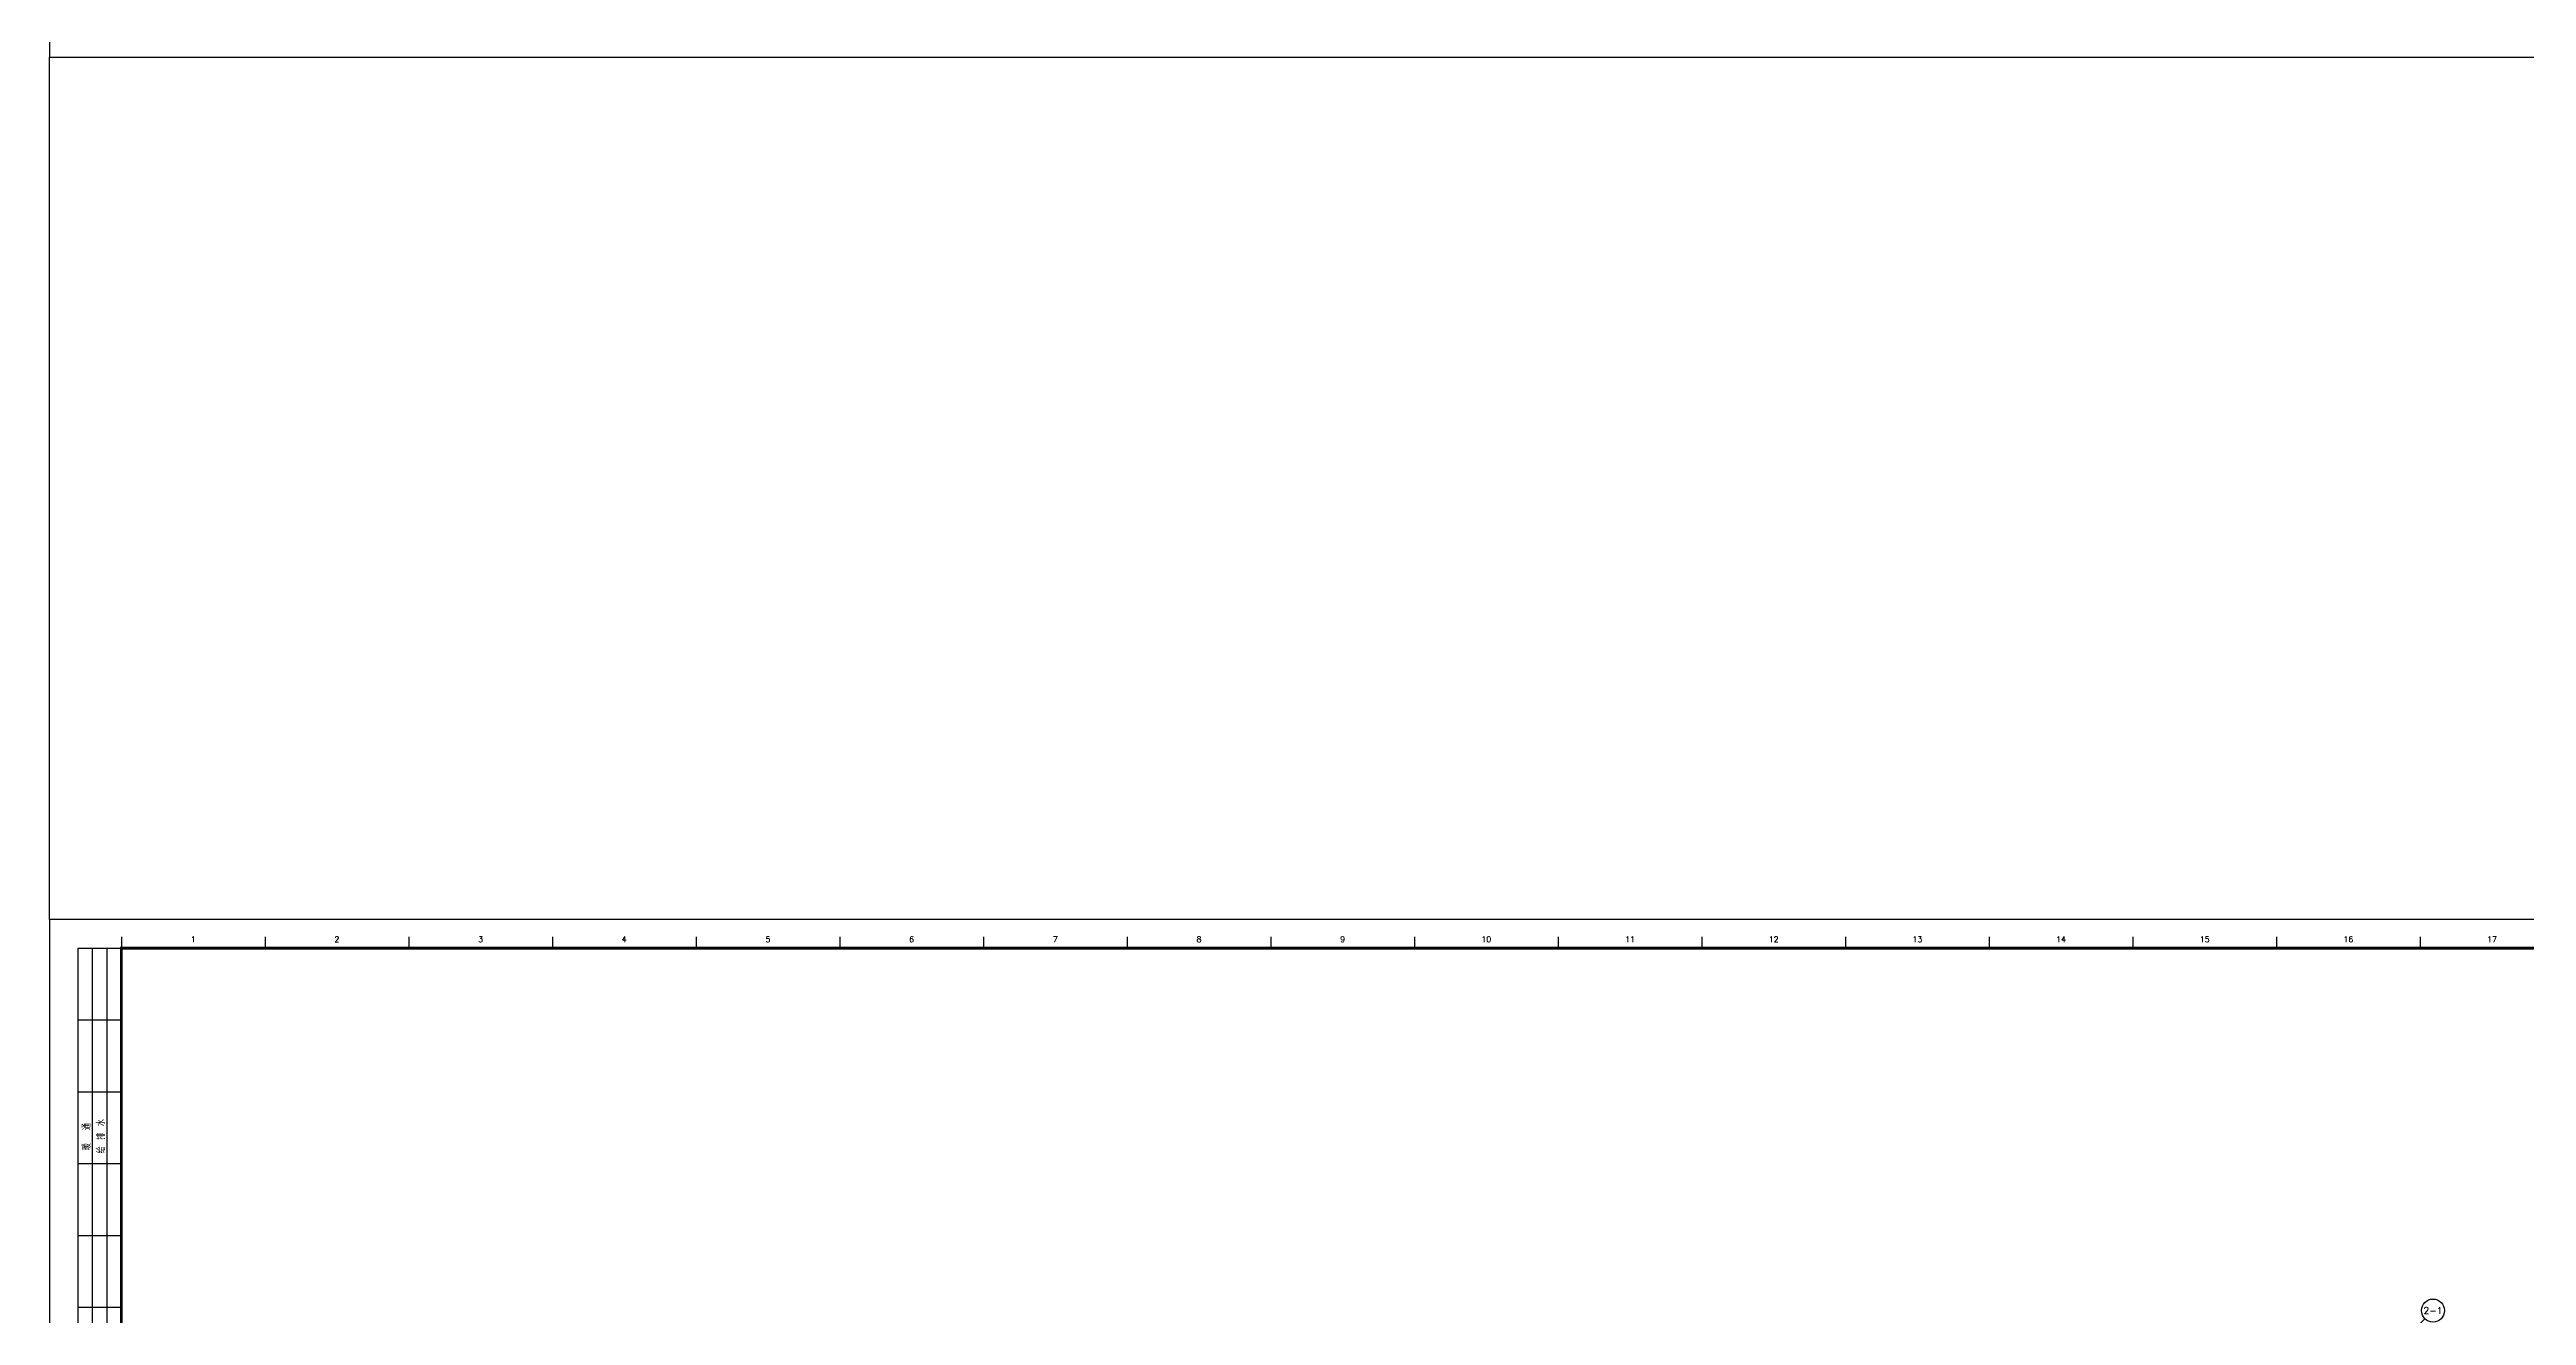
# Model space of a CAD drawing. Header units: inches. Extents: x -33398975359 to 508000, y -22013500442 to 738838.
# Drawn here: x 113500 to 199697, y 382755 to 426803 of the extents above; entities that cross this region are included whole.
import ezdxf
from ezdxf.enums import TextEntityAlignment as Align

# ---------------------------------------------------------------- set-up
doc = ezdxf.new("R2010")
doc.units = ezdxf.units.IN
doc.header["$LTSCALE"] = 1000
doc.header["$MEASUREMENT"] = 0
doc.layers.get('0').update_dxf_attribs({"true_color": 0xffffff})
for name, color, linetype, true_color in [('AXIS', 3, 'Continuous', 0x00ff00), ('TK', 7, 'Continuous', 0xffffff), ('ZG-图框层', 4, 'Continuous', 0x00ffff)]:
    doc.layers.add(name, color=color, linetype=linetype, true_color=true_color)
doc.styles.add('CCIAD-图框(会签栏)', font='txt.shx', dxfattribs={"height": 0.2, "bigfont": 'gbcbig.shx'})
doc.styles.add('ISOCP', font='txt.shx', dxfattribs={"height": 0.2, "bigfont": 'gbcbig.shx'})
doc.styles.add('TXTSTY_ANONYMOUS', font='txt.shx', dxfattribs={"height": 0.2, "bigfont": 'gbcbig.shx'})

# ---------------------------------------------------------------- blocks, each defined once
blk = doc.blocks.new('DAnoyomous7815')
at = {"layer": 'AXIS'}
for p, q in [((193333, 379815), (196162, 382643)), ((197576, 375572), (200404, 378401)), ((201606, 371542), (204435, 374370)), ((201818, 371329), (204647, 374158)), ((204435, 374370), (204435, 374536)), ((204647, 374158), (204813, 374158)), ((206910, 366238), (209738, 369067)), ((212001, 361147), (214829, 363976)), ((217092, 356056), (219920, 358884)), ((222183, 350965), (225012, 353793)), ((226638, 346510), (229466, 349338)), ((230668, 342479), (233497, 345308))]:
    blk.add_line(p, q, dxfattribs=at)
for centre in [(196444, 382926), (200687, 378683), (204435, 374936), (205213, 374158), (210021, 369350), (215112, 364258), (220203, 359167), (225294, 354076), (229749, 349621), (233780, 345591)]:
    blk.add_circle(centre, 400, dxfattribs=at)
at = {"layer": 'AXIS', "color": 7, "true_color": 0xffffff, "style": 'TXTSTY_ANONYMOUS'}
for s, height, p in [('2-1', 233.3, (196444, 382926)), ('2-2', 233.3, (200687, 378683)), ('2-3', 233.3, (204435, 374936)), ('2-4', 233.3, (205213, 374158)), ('2-5', 233.3, (210021, 369350)), ('2-6', 233.3, (215112, 364258)), ('2-7', 233.3, (220203, 359167)), ('2-8', 233.3, (225294, 354076)), ('2-9', 233.3, (229749, 349621)), ('2-10', 175, (233780, 345591))]:
    blk.add_text(s, height=height, dxfattribs=at).set_placement(p, align=Align.MIDDLE_CENTER)

msp = doc.modelspace()

# ---------------------------------------------------------------- linework, layer by layer
msp.add_line((113500, 396538), (113500, 426538))
at = {"layer": 'TK'}
for p, q in [((116000, 395930), (116000, 395538)), ((121000, 395930), (121000, 395538)), ((126000, 395930), (126000, 395538)), ((131000, 395930), (131000, 395538)), ((136000, 395930), (136000, 395538)), ((141000, 395930), (141000, 395538)), ((146000, 395930), (146000, 395538)), ((151000, 395930), (151000, 395538)), ((156000, 395930), (156000, 395538)), ((161000, 395930), (161000, 395538)), ((166000, 395930), (166000, 395538)), ((171000, 395930), (171000, 395538)), ((176000, 395930), (176000, 395538)), ((181000, 395930), (181000, 395538)), ((186000, 395930), (186000, 395538)), ((191000, 395930), (191000, 395538)), ((196000, 395930), (196000, 395538)), ((114500, 395538), (116000, 395538)), ((114500, 388038), (114500, 395538)), ((115000, 388038), (115000, 395538)), ((115500, 388038), (115500, 395538)), ((116000, 388038), (116000, 395538)), ((114500, 393038), (116000, 393038)), ((114500, 390538), (116000, 390538)), ((114500, 380538), (114500, 388038)), ((114500, 388038), (116000, 388038)), ((114500, 388038), (116000, 388038)), ((115000, 380538), (115000, 388038)), ((115500, 380538), (115500, 388038)), ((116000, 380538), (116000, 388038)), ((114500, 385538), (116000, 385538)), ((114500, 383038), (116000, 383038))]:
    msp.add_line(p, q, dxfattribs=at)
at = {"layer": 'ZG-图框层'}
for points in [[(113500, 510638), (113500, 426538), (247300, 426538), (247300, 510638)], [(113500, 396538), (113500, 312438), (247300, 312438), (247300, 396538)]]:
    msp.add_lwpolyline(points, close=True, dxfattribs=at)
at = {"layer": 'ZG-图框层', "const_width": 100}
msp.add_lwpolyline([(116000, 313484), (116000, 395538), (246300, 395538), (246300, 313484)], close=True, dxfattribs=at)

# ---------------------------------------------------------------- block references
at = {"layer": 'AXIS'}
msp.add_blockref('DAnoyomous7815', (0, 0), dxfattribs=at)

# ---------------------------------------------------------------- texts
at = {"layer": 'TK', "style": 'ISOCP'}
for s, p in [('1', (118500, 395842)), ('2', (123500, 395842)), ('3', (128500, 395842)), ('4', (133500, 395842)), ('5', (138500, 395842)), ('6', (143500, 395842)), ('7', (148500, 395842)), ('8', (153500, 395842)), ('9', (158500, 395842)), ('10', (163500, 395842)), ('11', (168500, 395842)), ('12', (173500, 395842)), ('13', (178500, 395842)), ('14', (183500, 395842)), ('15', (188500, 395842)), ('16', (193500, 395842)), ('17', (198500, 395842))]:
    msp.add_text(s, height=200, dxfattribs=at).set_placement(p, align=Align.MIDDLE_CENTER)
at = {"layer": 'TK', "style": 'CCIAD-图框(会签栏)'}
for s, p in [('暖  通', (114927, 388504)), ('给 排 水', (115427, 388394))]:
    msp.add_text(s, height=250, rotation=90, dxfattribs=at).set_placement(p)

doc.saveas('drawing.dxf')
